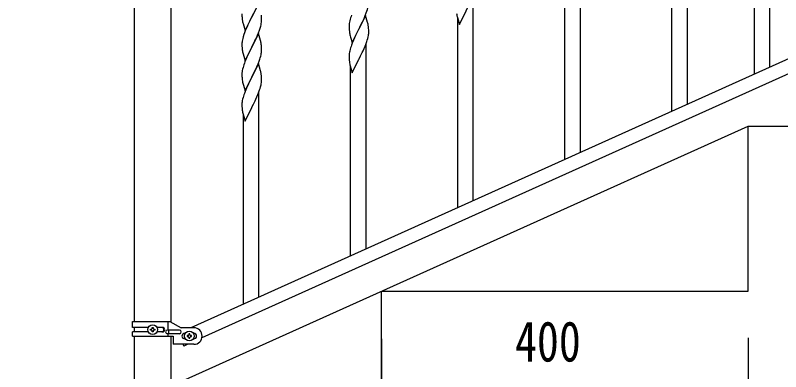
# Model space of a CAD drawing. Units: millimetres, scale not verified. Extents: x -4143 to 4140, y -2900 to 2898.
# Drawn here: x 2355 to 3191, y -1860 to -1472 of the extents above; entities that cross this region are included whole.
import ezdxf
from ezdxf.enums import TextEntityAlignment as Align

# ---------------------------------------------------------------- set-up
doc = ezdxf.new("R2010")
doc.units = ezdxf.units.MM
doc.header["$LTSCALE"] = 10
doc.layers.add('0-3_YKK_A1', color=4, linetype='Continuous')
doc.layers.add('0-4_YKK_D', color=6, linetype='Continuous')
doc.styles.add('ＭＳ ゴシック', font='')
doc.styles.get('ＭＳ ゴシック').set_extended_font_data('MS Gothic')

msp = doc.modelspace()

# ---------------------------------------------------------------- linework, layer by layer
at = {"layer": '0-3_YKK_A1'}
for p, q in [((2484.64, -1022.5), (2484.64, -1805.52)), ((2525.14, -1806.31), (2525.14, -1022.5)), ((3178.89, -1527.96), (3178.89, -1304.34)), ((3161.89, -1535.62), (3161.89, -1329.55)), ((3088.89, -1568.09), (3088.89, -1344.47)), ((3071.89, -1575.74), (3071.89, -1369.67)), ((2971.89, -1620.75), (2971.89, -1397.12)), ((2954.89, -1628.4), (2954.89, -1422.33)), ((2854.89, -1673.4), (2854.89, -1449.78)), ((2837.89, -1681.05), (2837.89, -1474.98)), ((3251.12, -1495.46), (2546.61, -1812.52)), ((2737.89, -1726.06), (2737.89, -1502.43)), ((3263.16, -1506.48), (2558.66, -1823.55)), ((2720.89, -1733.71), (2720.89, -1527.64)), ((2620.89, -1778.71), (2620.89, -1555.09)), ((2603.89, -1786.36), (2603.89, -1580.3)), ((2482.89, -1805.52), (2523.76, -1805.52)), ((2482.89, -1812.02), (2482.89, -1805.52)), ((2500.22, -1812.02), (2482.89, -1812.02)), ((2484.64, -1812.02), (2484.64, -1817.02)), ((2515.48, -1812.02), (2509.56, -1812.02)), ((2521.86, -1815.02), (2521.86, -1805.52)), ((2523.76, -1805.52), (2535.89, -1812.52)), ((2549.89, -1812.52), (2535.89, -1812.52)), ((2482.89, -1821.52), (2482.89, -1817.02)), ((2500.21, -1817.02), (2482.89, -1817.02)), ((2482.89, -1821.52), (2527.39, -1821.52)), ((2484.64, -1821.52), (2484.64, -1952.5)), ((2503.45, -1815), (2502.49, -1815)), ((2506.33, -1814.04), (2507.29, -1814.04)), ((2515.48, -1817.02), (2509.56, -1817.02)), ((2534.09, -1815.02), (2521.01, -1815.02)), ((2534.09, -1819.02), (2521.01, -1819.02)), ((2521.86, -1821.52), (2521.86, -1819.02)), ((2522.41, -1819.02), (2522.41, -1815.02)), ((2525.14, -1952.5), (2525.14, -1821.52)), ((2527.39, -1821.52), (2527.39, -1830.52)), ((2539.89, -1818.52), (2540.52, -1818.52)), ((2543.45, -1821.04), (2542.49, -1821.04)), ((2549.26, -1818.52), (2549.89, -1818.52)), ((2539.89, -1824.52), (2540.52, -1824.52)), ((2546.33, -1822), (2547.29, -1822)), ((2549.26, -1824.52), (2549.89, -1824.52)), ((2549.89, -1830.52), (2527.39, -1830.52)), ((2537.97, -1830.52), (2538.85, -1832.46)), ((2543.16, -1830.52), (2538.85, -1832.46))]:
    msp.add_line(p, q, dxfattribs=at)
for points in [[(2837.11, -1472.02), (2837.32, -1472.96), (2837.57, -1473.92), (2839.84, -1481.57), (2847.06, -1466.71), (2847.23, -1466.38), (2848.95, -1462.99), (2850.67, -1459.48), (2851.57, -1457.59), (2852.68, -1455.14), (2853.75, -1452.64), (2854.95, -1449.6), (2855.68, -1447.58), (2856.17, -1446.09), (2856.74, -1444.13), (2857.2, -1442.24), (2857.47, -1440.87), (2857.66, -1439.56)], [(2620.29, -1458.55), (2613.06, -1473.41), (2612.9, -1473.74), (2610.55, -1478.4), (2608.79, -1482.05), (2608.34, -1483.01), (2607.23, -1485.47), (2605.96, -1488.49), (2605.17, -1490.52), (2604.45, -1492.54), (2603.66, -1495.02), (2603.14, -1496.94), (2602.83, -1498.34), (2602.59, -1499.69), (2602.43, -1500.99), (2602.37, -1501.82), (2602.34, -1502.62), (2602.36, -1504.48), (2602.39, -1505.49), (2602.44, -1506.43), (2602.54, -1507.87), (2602.69, -1509.19)], [(2720.11, -1491.81), (2720.32, -1492.75), (2720.64, -1493.95), (2721, -1495.22), (2722.84, -1501.35), (2730.06, -1486.5), (2730.23, -1486.17), (2731.95, -1482.78), (2733.9, -1478.8), (2734.57, -1477.38), (2735.68, -1474.93), (2736.96, -1471.92), (2738.14, -1468.88), (2738.85, -1466.87), (2739.32, -1465.38), (2739.87, -1463.44), (2740.2, -1462.03), (2740.47, -1460.66), (2740.66, -1459.35)], [(2602.34, -1469.75), (2602.36, -1471.61), (2602.39, -1472.62), (2602.44, -1473.56), (2602.54, -1475), (2602.69, -1476.31), (2602.83, -1477.3), (2603.01, -1478.26), (2603.11, -1478.73), (2603.32, -1479.67), (2603.57, -1480.62), (2605.84, -1488.27), (2613.06, -1473.41), (2613.23, -1473.08), (2615.16, -1469.28)], [(2622.87, -1483.23), (2623.2, -1481.81), (2623.47, -1480.45), (2623.66, -1479.13)], [(2623.76, -1477.88), (2623.78, -1477.08), (2623.78, -1475.93), (2623.73, -1474.2), (2623.67, -1472.96), (2623.56, -1471.55)], [(2720.96, -1474.25), (2720.52, -1475.72), (2720.03, -1477.63), (2719.74, -1479.01), (2719.52, -1480.35)], [(2737.29, -1471.64), (2730.06, -1486.5), (2729.72, -1487.17), (2726.45, -1493.73), (2725.34, -1496.1), (2724.23, -1498.56), (2722.76, -1502.09), (2721.99, -1504.11)], [(2740.02, -1481.18), (2739.8, -1480.24), (2739.55, -1479.28), (2737.29, -1471.64)], [(2603.06, -1511.36), (2603.32, -1512.54), (2603.57, -1513.5), (2605.84, -1521.14), (2613.06, -1506.28), (2613.23, -1505.95), (2614.95, -1502.57), (2616.45, -1499.51), (2617.34, -1497.64), (2618.89, -1494.22), (2619.33, -1493.22), (2620.37, -1490.69), (2621.5, -1487.66), (2622.17, -1485.66)], [(2719.39, -1481.62), (2719.35, -1482.44), (2719.34, -1482.84), (2719.36, -1484.69), (2719.39, -1485.7), (2719.44, -1486.65), (2719.52, -1487.81)], [(2740.76, -1490.96), (2740.78, -1490.16), (2740.78, -1489.02), (2740.73, -1487.29), (2740.67, -1486.05), (2740.56, -1484.63)], [(2620.29, -1491.42), (2613.06, -1506.28), (2612.9, -1506.61), (2609.9, -1512.6), (2608.79, -1514.92), (2607.67, -1517.35), (2606.59, -1519.85), (2605.56, -1522.38), (2604.99, -1523.9)], [(2623.02, -1500.96), (2622.8, -1500.02), (2622.55, -1499.07), (2620.29, -1491.42)], [(2720.11, -1524.68), (2720.32, -1525.62), (2720.57, -1526.58), (2722.84, -1534.22), (2730.06, -1519.37), (2730.23, -1519.04), (2731.95, -1515.65), (2733.67, -1512.13), (2734.57, -1510.25), (2735.68, -1507.8), (2736.75, -1505.29), (2737.95, -1502.25), (2738.68, -1500.24), (2739.17, -1498.74), (2739.74, -1496.79), (2740.2, -1494.9), (2740.47, -1493.53), (2740.66, -1492.21)], [(2603.11, -1544.47), (2603.32, -1545.41), (2603.64, -1546.61), (2604, -1547.87), (2605.84, -1554.01), (2613.06, -1539.15), (2613.23, -1538.82), (2614.95, -1535.44), (2616.9, -1531.46), (2617.57, -1530.03), (2618.68, -1527.59), (2619.96, -1524.58), (2621.14, -1521.54), (2621.85, -1519.52), (2622.32, -1518.04), (2622.87, -1516.1), (2623.2, -1514.68), (2623.47, -1513.32), (2623.66, -1512)], [(2623.76, -1510.75), (2623.78, -1509.95), (2623.78, -1508.8), (2623.73, -1507.07), (2623.67, -1505.83), (2623.56, -1504.42)], [(2720.96, -1507.12), (2720.52, -1508.59), (2720.03, -1510.5), (2719.74, -1511.88), (2719.52, -1513.21)], [(2719.39, -1514.49), (2719.35, -1515.3), (2719.34, -1515.7), (2719.36, -1517.56), (2719.39, -1518.57), (2719.44, -1519.51), (2719.52, -1520.68)], [(2603.96, -1526.9), (2603.52, -1528.37), (2603.03, -1530.28), (2602.74, -1531.67), (2602.52, -1533)], [(2620.29, -1524.29), (2613.06, -1539.15), (2612.72, -1539.82), (2609.45, -1546.38), (2608.34, -1548.75), (2607.23, -1551.21), (2605.76, -1554.74), (2604.99, -1556.77)], [(2623.02, -1533.83), (2622.8, -1532.9), (2622.55, -1531.94), (2620.29, -1524.29)], [(2602.39, -1534.28), (2602.35, -1535.1), (2602.34, -1535.49), (2602.36, -1537.35), (2602.39, -1538.36), (2602.44, -1539.3), (2602.52, -1540.46)], [(2623.76, -1543.62), (2623.78, -1542.82), (2623.78, -1541.67), (2623.73, -1539.94), (2623.67, -1538.7), (2623.56, -1537.29)], [(2603.11, -1577.34), (2603.32, -1578.28), (2603.57, -1579.23), (2605.84, -1586.88), (2613.06, -1572.02), (2613.23, -1571.69), (2614.95, -1568.31), (2616.67, -1564.79), (2617.57, -1562.9), (2618.68, -1560.46), (2619.75, -1557.95), (2620.95, -1554.91), (2621.68, -1552.89), (2622.17, -1551.4), (2622.74, -1549.44), (2623.2, -1547.55), (2623.47, -1546.19), (2623.66, -1544.87)], [(2603.96, -1559.77), (2603.52, -1561.24), (2603.03, -1563.15), (2602.74, -1564.54), (2602.52, -1565.87)], [(2602.39, -1567.14), (2602.35, -1567.96), (2602.34, -1568.35), (2602.36, -1570.22), (2602.39, -1571.23), (2602.44, -1572.17), (2602.52, -1573.33)], [(2354.89, -1952.5), (3154.89, -1592.5), (3554.89, -1592.5)], [(2754.89, -1772.5), (3154.89, -1772.5), (3154.89, -1592.5)], [(2354.89, -1952.5), (2754.89, -1952.5), (2754.89, -1772.5)], [(2504.41, -1813.08), (2504.41, -1812.12), (2505.37, -1812.12), (2505.37, -1813.08)], [(2502.49, -1815), (2502.49, -1814.04), (2503.45, -1814.04)], [(2505.37, -1815.96), (2505.37, -1816.92), (2504.41, -1816.92), (2504.41, -1815.96)], [(2507.29, -1814.04), (2507.29, -1815), (2506.33, -1815)], [(2542.49, -1821.04), (2542.49, -1822), (2543.45, -1822)], [(2545.37, -1820.08), (2545.37, -1819.12), (2544.41, -1819.12), (2544.41, -1820.08)], [(2547.29, -1822), (2547.29, -1821.04), (2546.33, -1821.04)], [(2544.41, -1822.96), (2544.41, -1823.92), (2545.37, -1823.92), (2545.37, -1822.96)]]:
    msp.add_lwpolyline(points, dxfattribs=at)
for centre in [(2504.89, -1814.52), (2544.89, -1821.52)]:
    msp.add_circle(centre, 5.3, dxfattribs=at)
for centre, radius, start, end in [((2897.18, -1460.32), 61.2, 188.73397, 191.02572), ((2592.34, -1475.88), 31.49, 354.07159, 356.36334), ((2796.63, -1498.49), 79.46, 159.94312, 162.23488), ((2561.77, -1466.95), 63.23, 342.78424, 345.07599), ((2751.38, -1484.24), 32.09, 173.04137, 175.33313), ((2698.53, -1489.89), 42.39, 9.56096, 11.85272), ((2695.76, -1489.49), 45.06, 6.18616, 8.47791), ((2759.36, -1484.35), 39.99, 184.955, 187.24675), ((2780.15, -1480.11), 61.18, 188.73798, 191.02974), ((2709.35, -1488.96), 31.48, 354.06969, 356.36145), ((2581.54, -1509.67), 42.38, 9.5641, 11.85586), ((2578.75, -1509.27), 45.07, 6.18413, 8.47589), ((2796.6, -1531.36), 79.44, 159.93728, 162.22903), ((2657.29, -1501.03), 55.21, 188.49987, 190.79162), ((2592.33, -1508.75), 31.5, 354.07349, 356.36524), ((2751.34, -1517.1), 32.06, 173.03459, 175.32634), ((2759.4, -1517.22), 40.03, 184.94929, 187.24105), ((2679.63, -1551.15), 79.46, 159.94312, 162.23488), ((2780.18, -1512.98), 61.2, 188.73397, 191.02572), ((2634.38, -1536.89), 32.09, 173.04137, 175.33313), ((2581.53, -1542.54), 42.39, 9.56096, 11.85272), ((2578.76, -1542.14), 45.06, 6.18616, 8.47791), ((2642.36, -1537.01), 39.99, 184.955, 187.24675), ((2663.15, -1532.76), 61.18, 188.73798, 191.02974), ((2592.35, -1541.62), 31.48, 354.06969, 356.36145), ((2679.6, -1584.02), 79.44, 159.93728, 162.22903), ((2634.34, -1569.76), 32.06, 173.03459, 175.32634), ((2642.4, -1569.88), 40.03, 184.94929, 187.24105), ((2663.18, -1565.63), 61.2, 188.73397, 191.02572), ((2503.45, -1813.08), 0.96, 270, 0), ((2506.33, -1813.08), 0.96, 180, 270), ((2514.73, -1814.52), 2.5, 270, 90), ((2515.48, -1814.52), 2.5, 270, 90), ((2549.89, -1821.52), 9, 270, 90), ((2503.45, -1815.96), 0.96, 0, 90), ((2506.33, -1815.96), 0.96, 90, 180), ((2521.01, -1817.02), 2, 90, 270), ((2534.09, -1817.02), 2, 270, 90), ((2539.89, -1821.52), 3, 90, 270), ((2543.45, -1820.08), 0.96, 270, 0), ((2546.33, -1820.08), 0.96, 180, 270), ((2549.89, -1821.52), 3, 270, 90), ((2543.45, -1822.96), 0.96, 0, 90), ((2546.33, -1822.96), 0.96, 90, 180)]:
    msp.add_arc(centre, radius, start, end, dxfattribs=at)
at = {"layer": '0-4_YKK_D'}
for p, q in [((2754.89, -1824.5), (2754.89, -1873.5)), ((3154.89, -1823.5), (3154.89, -1873.5))]:
    msp.add_line(p, q, dxfattribs=at)

# ---------------------------------------------------------------- texts
at = {"layer": '0-4_YKK_D', "style": 'ＭＳ ゴシック', "width": 0.8}
msp.add_text('400', height=43.99, dxfattribs=at).set_placement((2900.49, -1862.5), align=Align.BOTTOM_LEFT)

doc.saveas('drawing.dxf')
